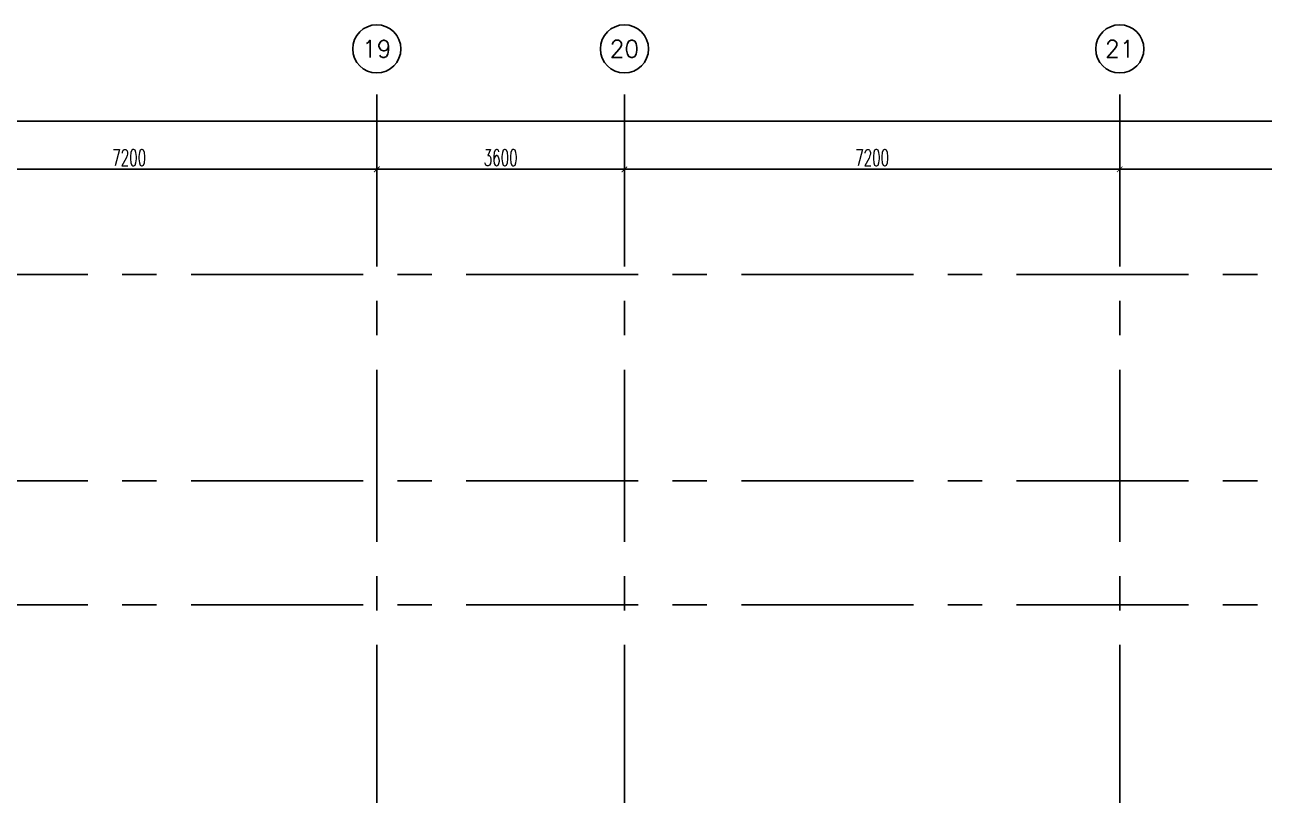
# Model space of a CAD drawing. Extents: x 0 to 93, y -1.5 to 78.
# Drawn here: x 59.35 to 77.37, y 66.85 to 78.05 of the extents above; entities that cross this region are included whole.
import ezdxf
from ezdxf.enums import TextEntityAlignment as Align

# ---------------------------------------------------------------- set-up
doc = ezdxf.new("R2010")
doc.units = 0
doc.header["$MEASUREMENT"] = 0
doc.header["$PDMODE"] = 34
doc.linetypes.add('CENTERX2', pattern=[4, 2.5, -0.5, 0.5, -0.5])
doc.layers.get('0').update_dxf_attribs({"color": 11, "linetype": 'CONTINUOUS'})
doc.layers.get('DEFPOINTS').update_dxf_attribs({"color": 11, "linetype": 'CONTINUOUS'})
for name, color, linetype in [('AX-CR', 11, 'CONTINUOUS'), ('AX-DIM', 11, 'CONTINUOUS'), ('AX-TXT', 11, 'CONTINUOUS'), ('AXES', 11, 'CENTERX2')]:
    doc.layers.add(name, color=color, linetype=linetype)
doc.styles.add('ROMANS', font='ROMANS.shx', dxfattribs={"width": 0.6})
doc.dimstyles.new('DIM-OUT', dxfattribs={"dimscale": 0, "dimtxt": 0.24, "dimasz": 0.08, "dimexe": 0.02, "dimexo": 0.02, "dimgap": 0.05, "dimtad": 1, "dimdec": 0, "dimlfac": 1000, "dimzin": 0, "dimdsep": 46, "dimtxsty": 'ROMANS', "dimblk1": 'ARCHTICK', "dimblk2": 'ARCHTICK', "dimsah": 1, "dimcen": 0.01, "dimdle": 0.08, "dimclrd": 7, "dimclre": 7, "dimclrt": 2, "dimadec": 0, "dimazin": 0, "dimtp": 2, "dimtm": 2, "dimtfac": 0.114286, "dimtdec": 0, "dimtix": 1, "dimtmove": 2, "dimatfit": 3, "dimldrblk": 'ARCHTICK', "dimfxl": 0, "dimtolj": 1, "dimtzin": 0, "dimarcsym": 0})

# ---------------------------------------------------------------- blocks, each defined once
blk = doc.blocks.new('_ARCHTICK')
at = {"color": 0, "linetype": 'ByBlock', "const_width": 0.15}
blk.add_lwpolyline([(-0.5, -0.5), (0.5, 0.5)], dxfattribs=at)
blk = doc.blocks.new('*D620')
at = {"layer": 'AX-DIM', "color": 7, "lineweight": -2}
for p, q in [((67.992, 75.948), (75.352, 75.948)), ((68.072, 75.568), (68.072, 75.968)), ((75.272, 75.568), (75.272, 75.968))]:
    blk.add_line(p, q, dxfattribs=at)
at = {"layer": 'DEFPOINTS', "color": 0}
for p in [(75.272, 75.948), (68.072, 75.548), (75.272, 75.548)]:
    blk.add_point(p, dxfattribs=at)
at = {"layer": 'AX-DIM', "color": 7, "lineweight": -2, "xscale": 0.08, "yscale": 0.08, "zscale": 0.08, "rotation": 180}
blk.add_blockref('_ARCHTICK', (68.072, 75.948), dxfattribs=at)
at = {"layer": 'AX-DIM', "color": 7, "lineweight": -2, "xscale": 0.08, "yscale": 0.08, "zscale": 0.08}
blk.add_blockref('_ARCHTICK', (75.272, 75.948), dxfattribs=at)
at = {"layer": 'AX-DIM', "color": 2, "insert": (71.672, 76.118), "char_height": 0.24, "attachment_point": 5, "style": 'ROMANS'}
blk.add_mtext('\\A1;7200', dxfattribs=at)
blk = doc.blocks.new('*D584')
at = {"layer": 'AX-DIM', "color": 7, "lineweight": -2}
for p, q in [((7.952, 76.648), (82.802, 76.648)), ((8.032, 72.01), (8.032, 76.668)), ((82.722, 64.49), (82.722, 76.668))]:
    blk.add_line(p, q, dxfattribs=at)
at = {"layer": 'DEFPOINTS', "color": 0}
for p in [(82.722, 76.648), (8.032, 71.99), (82.722, 64.47)]:
    blk.add_point(p, dxfattribs=at)
at = {"layer": 'AX-DIM', "color": 7, "lineweight": -2, "xscale": 0.08, "yscale": 0.08, "zscale": 0.08, "rotation": 180}
blk.add_blockref('_ARCHTICK', (8.032, 76.648), dxfattribs=at)
at = {"layer": 'AX-DIM', "color": 7, "lineweight": -2, "xscale": 0.08, "yscale": 0.08, "zscale": 0.08}
blk.add_blockref('_ARCHTICK', (82.722, 76.648), dxfattribs=at)
at = {"layer": 'AX-DIM', "color": 2, "insert": (45.377, 76.818), "char_height": 0.24, "attachment_point": 5, "style": 'ROMANS'}
blk.add_mtext('\\A1;74690', dxfattribs=at)
blk = doc.blocks.new('*D646')
at = {"layer": 'AX-DIM', "color": 7, "lineweight": -2}
for p, q in [((75.192, 75.948), (82.552, 75.948)), ((75.272, 75.568), (75.272, 75.968)), ((82.472, 75.568), (82.472, 75.968))]:
    blk.add_line(p, q, dxfattribs=at)
at = {"layer": 'DEFPOINTS', "color": 0}
for p in [(82.472, 75.948), (75.272, 75.548), (82.472, 75.548)]:
    blk.add_point(p, dxfattribs=at)
at = {"layer": 'AX-DIM', "color": 7, "lineweight": -2, "xscale": 0.08, "yscale": 0.08, "zscale": 0.08, "rotation": 180}
blk.add_blockref('_ARCHTICK', (75.272, 75.948), dxfattribs=at)
at = {"layer": 'AX-DIM', "color": 7, "lineweight": -2, "xscale": 0.08, "yscale": 0.08, "zscale": 0.08}
blk.add_blockref('_ARCHTICK', (82.472, 75.948), dxfattribs=at)
at = {"layer": 'AX-DIM', "color": 2, "insert": (78.872, 76.118), "char_height": 0.24, "attachment_point": 5, "style": 'ROMANS'}
blk.add_mtext('\\A1;7200', dxfattribs=at)
blk = doc.blocks.new('*D630')
at = {"layer": 'AX-DIM', "color": 7, "lineweight": -2}
for p, q in [((64.392, 75.948), (68.152, 75.948)), ((64.472, 75.568), (64.472, 75.968)), ((68.072, 75.568), (68.072, 75.968))]:
    blk.add_line(p, q, dxfattribs=at)
at = {"layer": 'DEFPOINTS', "color": 0}
for p in [(68.072, 75.948), (64.472, 75.548), (68.072, 75.548)]:
    blk.add_point(p, dxfattribs=at)
at = {"layer": 'AX-DIM', "color": 7, "lineweight": -2, "xscale": 0.08, "yscale": 0.08, "zscale": 0.08, "rotation": 180}
blk.add_blockref('_ARCHTICK', (64.472, 75.948), dxfattribs=at)
at = {"layer": 'AX-DIM', "color": 7, "lineweight": -2, "xscale": 0.08, "yscale": 0.08, "zscale": 0.08}
blk.add_blockref('_ARCHTICK', (68.072, 75.948), dxfattribs=at)
at = {"layer": 'AX-DIM', "color": 2, "insert": (66.272, 76.118), "char_height": 0.24, "attachment_point": 5, "style": 'ROMANS'}
blk.add_mtext('\\A1;3600', dxfattribs=at)
blk = doc.blocks.new('*D627')
at = {"layer": 'AX-DIM', "color": 7, "lineweight": -2}
for p, q in [((57.192, 75.948), (64.552, 75.948)), ((57.272, 75.568), (57.272, 75.968)), ((64.472, 75.568), (64.472, 75.968))]:
    blk.add_line(p, q, dxfattribs=at)
at = {"layer": 'DEFPOINTS', "color": 0}
for p in [(64.472, 75.948), (57.272, 75.548), (64.472, 75.548)]:
    blk.add_point(p, dxfattribs=at)
at = {"layer": 'AX-DIM', "color": 7, "lineweight": -2, "xscale": 0.08, "yscale": 0.08, "zscale": 0.08, "rotation": 180}
blk.add_blockref('_ARCHTICK', (57.272, 75.948), dxfattribs=at)
at = {"layer": 'AX-DIM', "color": 7, "lineweight": -2, "xscale": 0.08, "yscale": 0.08, "zscale": 0.08}
blk.add_blockref('_ARCHTICK', (64.472, 75.948), dxfattribs=at)
at = {"layer": 'AX-DIM', "color": 2, "insert": (60.872, 76.118), "char_height": 0.24, "attachment_point": 5, "style": 'ROMANS'}
blk.add_mtext('\\A1;7200', dxfattribs=at)
blk = doc.blocks.new('AXU')
at = {"layer": 'AX-CR'}
blk.add_circle((0, 350), 350, dxfattribs=at)
at = {"layer": 'AX-TXT', "style": 'ROMANS'}
blk.add_attdef('AX', text='', height=250, dxfattribs=at).set_placement((0, 350), align=Align.MIDDLE)

msp = doc.modelspace()

# ---------------------------------------------------------------- linework, layer by layer
at = {"layer": 'AXES'}
for p, q in [((64.4717, -1.4643), (64.4717, 77.3484)), ((68.0717, -1.4643), (68.0717, 77.3484)), ((75.2717, -1.4643), (75.2717, 77.3484)), ((92.2717, 74.42), (24.2317, 74.42)), ((92.2717, 71.42), (24.2317, 71.42)), ((92.2717, 69.62), (24.2317, 69.62))]:
    msp.add_line(p, q, dxfattribs=at)

# ---------------------------------------------------------------- block references
at = {"layer": 'AXES', "xscale": 0.001, "yscale": 0.001, "zscale": 0.001}
for p, values in [((64.4717, 77.3484), {'AX': '19'}), ((68.0717, 77.3484), {'AX': '20'}), ((75.2717, 77.3484), {'AX': '21'})]:
    msp.add_blockref('AXU', p, dxfattribs=at).add_auto_attribs(values)

# ---------------------------------------------------------------- dimensions: what is measured, and where the dimension line sits
at = {"layer": 'AX-DIM'}
for base, p1, p2, picture, middle in [((82.7217, 76.6484), (8.0317, 71.9903), (82.7217, 64.47), '*D584', (45.3767, 76.8184)), ((64.4717, 75.9484), (57.2717, 75.5484), (64.4717, 75.5484), '*D627', (60.8717, 76.1184)), ((68.0717, 75.9484), (64.4717, 75.5484), (68.0717, 75.5484), '*D630', (66.2717, 76.1184)), ((75.2717, 75.9484), (68.0717, 75.5484), (75.2717, 75.5484), '*D620', (71.6717, 76.1184)), ((82.4717, 75.9484), (75.2717, 75.5484), (82.4717, 75.5484), '*D646', (78.8717, 76.1184))]:
    dim = msp.add_linear_dim(base=base, p1=p1, p2=p2, dimstyle='DIM-OUT', override={"dimscale": 1}, dxfattribs=at)
    dim.commit()
    dim.dimension.update_dxf_attribs({"geometry": picture, "text_midpoint": middle})

doc.saveas('drawing.dxf')
